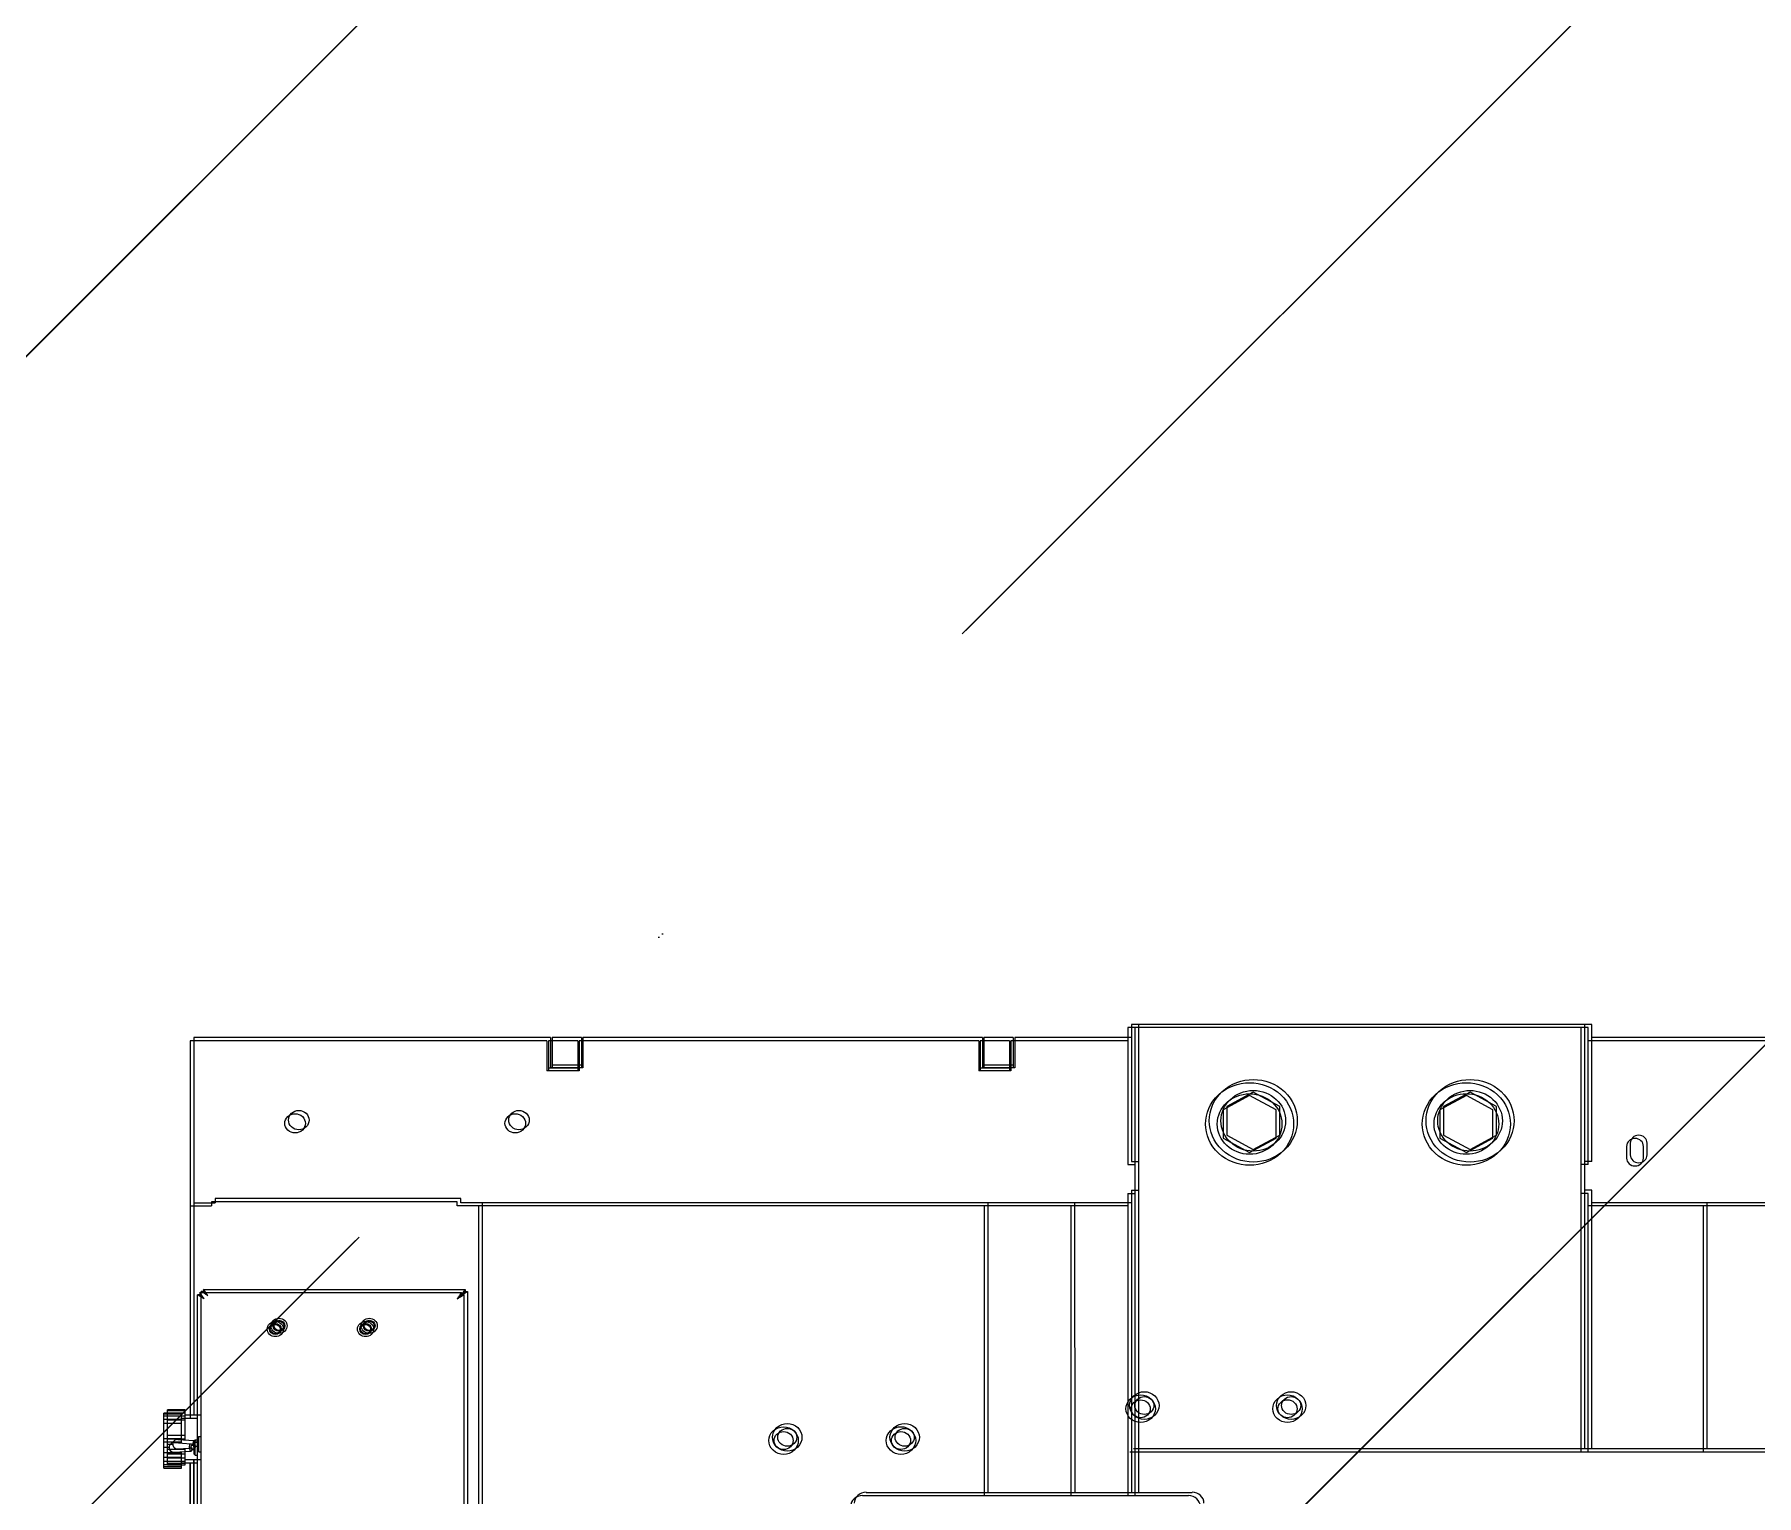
# Model space of a CAD drawing. Header units: inches. Extents: x 4821 to 127877, y 58012 to 433683.
# Drawn here: x 79897 to 81490, y 384363 to 385714 of the extents above; entities that cross this region are included whole.
import ezdxf

# ---------------------------------------------------------------- set-up
doc = ezdxf.new("R2010")
doc.units = ezdxf.units.IN
doc.header["$MEASUREMENT"] = 0
for name, color, linetype in [('A-FURN-FIXD', 10, 'Continuous'), ('A-WALL', 53, 'Continuous'), ('Cloums$0$A-COL-HAT', 8, 'Continuous'), ('EMG - ELEC - ID', 26, 'Continuous'), ('NECB-COLUM', 50, 'Continuous')]:
    doc.layers.add(name, color=color, linetype=linetype)

# ---------------------------------------------------------------- blocks, each defined once
blk = doc.blocks.new('COL BASEMT')
at = {"layer": 'Cloums$0$A-COL-HAT'}
h = blk.add_hatch(dxfattribs=at)
h.set_pattern_fill('ANSI31', color=256, scale=500)
h.set_pattern_definition([(45, (1452118.876, 42013.15), (-44.194174, 44.194174), [])])
h.paths.add_polyline_path([(1693546.9, 345626), (1693946.9, 345626), (1693950.9, 348875.9), (1693546.9, 348875.9)])
h.paths.add_polyline_path([(1688721.9, 335900.9), (1689121.5, 335900.9), (1689121.9, 337327), (1693949.2, 337327), (1693946.9, 345126), (1693546.9, 345126), (1693546.9, 337727), (1688721.9, 337727)])
h.paths.add_polyline_path([(1641271.9, 335200.9), (1640873.7, 335200.9), (1640871.9, 323973.1), (1689121.9, 323973.1), (1689121.4, 335200.9), (1688721.9, 335200.9), (1688721.9, 324373.1), (1641271.9, 324373.1)])
edge = h.paths.add_edge_path()
edge.add_line((1636446.9, 345126), (1636046.9, 345126))
edge.add_line((1636046.9, 345126), (1636049, 337698.9))
edge.add_arc((1626263.1, 338211), 9799.3, 305.31502, 357.00429, ccw=False)
edge.add_line((1631927.8, 330215), (1632171.5, 329896.4))
edge.add_arc((1626336.8, 338141.4), 10100.7, 305.28586, 355.37518)
edge.add_line((1636404.6, 337327), (1640874, 337327))
edge.add_line((1640874, 337327), (1640873.8, 335900.9))
edge.add_line((1640873.8, 335900.9), (1641271.9, 335900.9))
edge.add_line((1641271.9, 335900.9), (1641271.9, 337725.9))
edge.add_line((1641271.9, 337725.9), (1636446.9, 337725.9))
edge.add_line((1636446.9, 337725.9), (1636446.9, 345126))
h.paths.add_polyline_path([(1636046.9, 345626), (1636446.9, 345626), (1636446.9, 348875.9), (1636048.9, 348875.9)])
blk = doc.blocks.new('A$C0e128a0b')
at = {"layer": 'A-FURN-FIXD'}
for p, q in [((-90.3, 1282.8), (-90.3, 963)), ((90, 626.8), (90, 1233.7)), ((-211.5, 1152.2), (-211.5, 963)), ((-211.5, 1152.2), (-211.5, 963)), ((90, 1047.5), (-90.3, 1047.5)), ((-125.4, 1003.5), (-134, 1003.5)), ((-134, 991.1), (-125.4, 991.1)), ((-211.5, 963), (-221.1, 963)), ((-221.1, 963), (-221.1, 625.2)), ((-221.1, 963), (-221.1, 625.2)), ((-120.6, 963), (-221.1, 963)), ((-120.6, 963), (-120.6, 957.6)), ((-99.4, 963), (-99.4, 957.6)), ((90, 963), (-99.4, 963)), ((-221.1, 957.6), (90, 957.6)), ((-160.9, 893), (-171.4, 873.6)), ((-139.9, 893), (-160.9, 893)), ((-129.4, 873.6), (-139.9, 893)), ((-171.4, 873.6), (-160.9, 854.2)), ((-139.9, 854.2), (-129.4, 873.6)), ((-160.9, 854.2), (-139.9, 854.2)), ((-160.9, 734), (-171.4, 714.6)), ((-139.9, 734), (-160.9, 734)), ((-129.4, 714.6), (-139.9, 734)), ((-171.4, 714.6), (-160.9, 695.2)), ((-139.9, 695.2), (-129.4, 714.6)), ((-160.9, 695.2), (-139.9, 695.2)), ((122.2, 430.6), (122.2, 669.8)), ((122.2, 630.6), (-221.1, 630.6)), ((-221.1, 625.2), (-211.5, 625.2)), ((-221.1, 625.2), (-120.6, 625.2)), ((-211.5, 625.2), (-211.5, 539.6)), ((-211.5, 625.2), (-211.5, 539.6)), ((-120.6, 625.2), (-120.6, 630.6)), ((-99.4, 625.2), (-99.4, 630.6)), ((-99.4, 625.2), (122.2, 625.2)), ((-90.3, 625.2), (-90.3, 133.4)), ((-90.3, 583.6), (122.2, 583.6)), ((-211.5, 539.6), (-189.3, 539.6)), ((-211.5, 539.6), (-189.3, 539.6)), ((-211.5, 538.5), (-189.3, 538.5)), ((-211.5, 538.5), (-211.5, 517)), ((-211.5, 538.5), (-211.5, 517)), ((-211.5, 538.5), (-189.3, 538.5)), ((-191.3, 538.5), (-191.3, 517)), ((-191.3, 538.5), (-191.3, 517)), ((-189.3, 539.6), (-189.3, 515.9)), ((-189.3, 539.6), (-189.3, 515.9)), ((122.2, 520.2), (-90.3, 520.2)), ((-211.5, 517), (-189.3, 517)), ((-211.5, 517), (-189.3, 517)), ((-211.5, 515.9), (-189.3, 515.9)), ((-211.5, 515.9), (-211.5, 222.9)), ((-211.5, 515.9), (-211.5, 222.9)), ((-211.5, 515.9), (-189.3, 515.9)), ((-211.5, 222.9), (-189.3, 222.9)), ((-211.5, 222.9), (-189.3, 222.9)), ((-211.5, 221.8), (-189.3, 221.8)), ((-211.5, 221.8), (-211.5, 200.3)), ((-211.5, 221.8), (-211.5, 200.3)), ((-211.5, 221.8), (-189.3, 221.8)), ((-191.3, 221.8), (-191.3, 200.3)), ((-191.3, 221.8), (-191.3, 200.3)), ((-189.3, 222.9), (-189.3, 199.2)), ((-189.3, 222.9), (-189.3, 199.2)), ((-211.5, 200.3), (-189.3, 200.3)), ((-211.5, 200.3), (-189.3, 200.3)), ((-211.5, 199.2), (-189.3, 199.2)), ((-211.5, 199.2), (-211.5, -62.4)), ((-211.5, 199.2), (-211.5, -62.4)), ((-211.5, 199.2), (-189.3, 199.2)), ((-90.3, 149.1), (558.7, 149.1)), ((-90.3, 133.4), (-93.4, 133.4)), ((-93.4, 133.4), (-93.4, -46.7)), ((-26.7, -55.3), (-26.7, 136.6)), ((-26.7, 136.6), (-25.1, 136.6)), ((-25.1, 138.3), (1076.9, 138.3)), ((-25.1, 136.6), (-25.1, 138.3)), ((-93.4, -46.7), (-90.3, -46.7)), ((-90.3, -62.4), (-90.3, -46.7)), ((-211.5, -62.4), (65.4, -62.4)), ((-211.5, -62.4), (65.4, -62.4)), ((-26.7, -55.3), (-25.1, -55.3)), ((-25.1, -55.3), (-25.1, -57.1)), ((1076.9, -57.1), (-25.1, -57.1)), ((65.4, -68.7), (65.4, -57.1)), ((65.4, -68.7), (65.4, -62.4)), ((81.2, -58.8), (81.2, -57.1)), ((92.5, -58.8), (81.2, -58.8)), ((81.9, -59.5), (81.2, -58.8)), ((91.8, -59.5), (81.9, -59.5)), ((83.3, -74.1), (84.1, -61.9)), ((84.7, -61.3), (85.3, -61)), ((85.3, -61.2), (85.3, -59.5)), ((88.3, -61.2), (88.3, -59.5)), ((88.9, -61.3), (88.3, -61)), ((90.3, -74.1), (89.6, -61.9)), ((91.8, -59.5), (92.5, -58.8)), ((92.5, -58.8), (92.5, -57.1)), ((98.1, -68.7), (98.1, -57.1)), ((226.9, -62.4), (98.1, -62.4)), ((98.1, -68.7), (98.1, -62.4)), ((98.1, -62.4), (226.9, -62.4)), ((65.4, -68.7), (61.6, -68.7)), ((61.6, -68.7), (61.6, -81.8)), ((61.6, -68.7), (61.6, -81.8)), ((83.6, -68.7), (61.6, -68.7)), ((62.4, -68.7), (62.4, -81.8)), ((64, -68.7), (64, -81.8)), ((66.3, -68.7), (66.3, -81.8)), ((69.3, -68.7), (69.3, -81.8)), ((80.5, -68.7), (80.5, -81.8)), ((83.1, -68.7), (83.1, -81.8)), ((102.1, -68.7), (90, -68.7)), ((90.8, -68.7), (90.8, -81.8)), ((94.2, -68.7), (94.2, -81.8)), ((97.2, -68.7), (97.2, -81.8)), ((102.1, -68.7), (98.1, -68.7)), ((99.5, -68.7), (99.5, -81.8)), ((101.1, -68.7), (101.1, -81.8)), ((102.1, -81.8), (102.1, -68.7)), ((102.1, -81.8), (102.1, -68.7)), ((102.1, -81.8), (61.6, -81.8)), ((102.1, -81.8), (61.6, -81.8)), ((87, -77.9), (87, -81.8))]:
    blk.add_line(p, q, dxfattribs=at)
for centre, major_axis, start_param, end_param in [((-134, 997.3), (0, -6.19), 3.141593, 6.283185), ((-125.4, 997.3), (0, 6.19), 3.141593, 6.283185), ((-150.4, 873.6), (0, 32.3), 3.926991, 10.210176), ((-150.4, 873.6), (0, 23.7), -0.785398, 5.497787), ((-150.4, 714.6), (0, 32.3), 3.926991, 10.210176), ((58.5, 742.4), (0, -10.8), 0.785398, 7.068583), ((58.5, 742.4), (0, 7), 3.926991, 10.210176), ((-150.4, 714.6), (0, -23.7), 2.356194490169602, 8.639379797349187), ((130.2, 669.8), (0, -8.61), 3.141593, 4.712389), ((58.5, 634.7), (0, -10.8), 0.785398, 7.068583), ((58.5, 634.7), (0, 7), 3.926991, 10.210176), ((81.8, 458.9), (0, 10.8), 3.926991, 10.210176), ((81.8, 458.9), (0, 7), 3.926991, 10.210176), ((130.2, 430.6), (0, 8.61), 1.570796, 3.141593), ((81.8, 372.8), (0, 10.8), 3.926991, 10.210176), ((81.8, 372.8), (0, 7), 3.926991, 10.210176), ((-150.9, 176), (0, -7.54), 0.785398, 7.068583), ((0, 66.2), (0, -5.92), 0.785398, 7.068583), ((0, 66.2), (0, -4.31), 2.356194490064582, 8.639379797244167), ((0, 66.2), (0, -3.66), 2.356194490116064, 8.639379797295648), ((-150.9, 14.5), (0, -7.54), 0.785398, 7.068583), ((0, 0), (0, -5.92), 0.785398, 7.068583), ((0, 0), (0, 4.31), -0.785398, 5.497787), ((0, 0), (0, -3.66), 2.356194490125187, 8.639379797304771)]:
    blk.add_ellipse(centre, major_axis=major_axis, ratio=0.9375, start_param=start_param, end_param=end_param, dxfattribs=at)
for points in [[(-25.6, 135.8), (-26, 136.1), (-26.4, 136.3), (-26.8, 136.6)], [(-24.9, 138), (-25, 138.1), (-25, 138.3), (-25.1, 138.4)], [(-24, 134.8), (-24.4, 135), (-24.8, 135.3), (-25.1, 135.5)], [(-24.4, 137.1), (-24.6, 137.4), (-24.7, 137.7), (-24.9, 138)], [(-23.4, 135.4), (-23.6, 135.8), (-23.9, 136.2), (-24.1, 136.6)], [(-22.1, 133.4), (-22.7, 133.9), (-23.4, 134.3), (-24, 134.8)], [(-22.1, 133.4), (-22.5, 134.1), (-23, 134.8), (-23.4, 135.4)], [(-25.6, -54.6), (-26, -54.8), (-26.4, -55.1), (-26.8, -55.3)], [(-24, -53.5), (-24.4, -53.7), (-24.8, -54), (-25.1, -54.2)], [(-24.4, -55.9), (-24.6, -56.3), (-24.9, -56.7), (-25.1, -57.1)], [(-23.4, -54.2), (-23.6, -54.6), (-23.9, -54.9), (-24.1, -55.3)], [(-22.1, -52.1), (-22.7, -52.6), (-23.4, -53), (-24, -53.5)], [(-22.1, -52.1), (-22.5, -52.8), (-23, -53.5), (-23.4, -54.2)]]:
    blk.add_open_spline(points, degree=3, dxfattribs=at)
for points, knots in [([(-25.1, 135.5), (-25.3, 135.6), (-25.4, 135.7), (-25.6, 135.8), (-25.6, 135.8)], [0, 0, 0, 0, 0.4820936, 0.5703884, 0.5703884, 0.5703884, 0.5703884]), ([(-22.1, 133.4), (-22.4, 133.7), (-23, 134.4), (-23.9, 135.2), (-24.5, 136), (-24.9, 136.3), (-25.1, 136.6), (-25.1, 136.6)], [0, 0, 0, 0, 1.370793, 2.531046, 3.439143, 4.032383, 4.242641, 4.242641, 4.242641, 4.242641]), ([(-22.1, 133.4), (-22.4, 133.7), (-23, 134.4), (-23.8, 135.3), (-24.5, 135.9), (-24.8, 136.4), (-25.1, 136.5), (-25.1, 136.6)], [0, 0, 0, 0, 1.370793, 2.531046, 3.439143, 4.032383, 4.242641, 4.242641, 4.242641, 4.242641]), ([(-24.1, 136.6), (-24.2, 136.8), (-24.3, 136.9), (-24.4, 137.1), (-24.4, 137.1)], [0, 0, 0, 0, 0.4820936, 0.5703884, 0.5703884, 0.5703884, 0.5703884]), ([(-25.1, -54.2), (-25.3, -54.3), (-25.4, -54.4), (-25.6, -54.5), (-25.6, -54.6)], [0, 0, 0, 0, 0.4820936, 0.5703884, 0.5703884, 0.5703884, 0.5703884]), ([(-22.1, -52.1), (-22.4, -52.5), (-23, -53.1), (-23.8, -54), (-24.5, -54.6), (-24.8, -55.1), (-25.1, -55.3), (-25.1, -55.3)], [0, 0, 0, 0, 1.370793, 2.531046, 3.439143, 4.032383, 4.242641, 4.242641, 4.242641, 4.242641]), ([(-22.1, -52.1), (-22.4, -52.5), (-23, -53.1), (-23.9, -54), (-24.5, -54.7), (-24.9, -55), (-25.1, -55.3), (-25.1, -55.3)], [0, 0, 0, 0, 1.370793, 2.531046, 3.439143, 4.032383, 4.242641, 4.242641, 4.242641, 4.242641]), ([(-24.1, -55.3), (-24.2, -55.5), (-24.3, -55.7), (-24.4, -55.8), (-24.4, -55.9)], [0, 0, 0, 0, 0.4820936, 0.5703884, 0.5703884, 0.5703884, 0.5703884]), ([(84.1, -61.9), (84.1, -61.8), (84.1, -61.7), (84.2, -61.5), (84.5, -61.3), (84.6, -61.3), (84.7, -61.3)], [0, 0, 0, 0, 0.0925166, 0.3618105, 0.7267367, 0.8669038, 0.8669038, 0.8669038, 0.8669038]), ([(86.8, -62.9), (86.6, -62.9), (86.2, -62.9), (85.5, -62.8), (85, -62.7), (84.6, -62.5), (84.2, -62.3), (84.1, -62.1), (84.1, -61.9), (84.1, -61.9)], [0, 0, 0, 0, 0.653657, 1.27395, 1.830267, 2.297912, 2.662838, 2.932132, 3.067246, 3.067246, 3.067246, 3.067246]), ([(86.8, -61.7), (86.7, -61.7), (86.4, -61.7), (86.1, -61.7), (85.8, -61.6), (85.5, -61.5), (85.3, -61.3), (85.3, -61.2), (85.3, -61.2)], [0, 0, 0, 0, 0.388622, 0.754006, 1.075186, 1.336172, 1.530504, 1.672784, 1.672784, 1.672784, 1.672784]), ([(86.8, -61.7), (86.9, -61.7), (87.2, -61.7), (87.6, -61.7), (87.9, -61.6), (88.1, -61.5), (88.3, -61.3), (88.3, -61.2), (88.3, -61.2)], [0, 0, 0, 0, 0.388622, 0.754006, 1.075186, 1.336172, 1.530504, 1.672784, 1.672784, 1.672784, 1.672784]), ([(86.8, -62.9), (87, -62.9), (87.5, -62.9), (88.1, -62.8), (88.6, -62.7), (89.1, -62.5), (89.4, -62.3), (89.5, -62.1), (89.6, -61.9), (89.6, -61.9)], [0, 0, 0, 0, 0.653657, 1.27395, 1.830267, 2.297912, 2.662838, 2.932132, 3.067246, 3.067246, 3.067246, 3.067246]), ([(89.6, -61.9), (89.6, -61.8), (89.5, -61.7), (89.4, -61.5), (89.1, -61.3), (89, -61.3), (88.9, -61.3)], [0, 0, 0, 0, 0.0925166, 0.3618105, 0.7267367, 0.8669038, 0.8669038, 0.8669038, 0.8669038]), ([(83.3, -74.1), (83.3, -74.4), (83.3, -74.9), (83.5, -75.7), (83.9, -76.4), (84.4, -77), (84.9, -77.4), (85.4, -77.6), (85.9, -77.8), (86.3, -77.9), (86.7, -77.9), (86.8, -77.9)], [0, 0, 0, 0, 0.749316, 1.52446, 2.304252, 3.02665, 3.651248, 4.20061, 4.678919, 5.136455, 5.605388, 5.605388, 5.605388, 5.605388]), ([(86.8, -77.9), (87, -77.9), (87.3, -77.9), (87.7, -77.8), (88.1, -77.7), (88.5, -77.5), (89, -77.2), (89.5, -76.8), (89.9, -76.2), (90.2, -75.6), (90.3, -74.8), (90.4, -74.3), (90.3, -74.1)], [0, 0, 0, 0, 0.448083, 0.87106, 1.292073, 1.752893, 2.2778, 2.88309, 3.535983, 4.211149, 4.899391, 5.607205, 5.607205, 5.607205, 5.607205])]:
    blk.add_open_spline(points, degree=3, knots=knots, dxfattribs=at)

msp = doc.modelspace()

# ---------------------------------------------------------------- hatches: boundary and pattern name
at = {"layer": 'A-WALL'}
h = msp.add_hatch(dxfattribs=at)
h.set_pattern_fill('ANSI36', color=3, scale=250)
h.set_pattern_definition([(45, (-1206228.7, -363008.7), (420.9495, 1543.4815), [1984.375, -396.875, 0, -396.875])])
h.paths.add_polyline_path([(86318.1, 396057.4), (78770.3, 396057.4), (78770.3, 379507.4), (86318.1, 379507.4)])
h.paths.add_polyline_path([(35923.5, 396107.4), (28820.3, 396107.4), (28820.3, 387307.4), (35923.5, 387307.4)])
h = msp.add_hatch(dxfattribs=at)
h.set_pattern_fill('ANSI36', color=3, scale=250)
h.set_pattern_definition([(45, (-1206225.3, -363005.7), (420.9495, 1543.4815), [1984.375, -396.875, 0, -396.875])])
h.paths.add_polyline_path([(86321.5, 396060.4), (78773.7, 396060.4), (78773.7, 379510.4), (86321.5, 379510.4)])
h.paths.add_polyline_path([(35926.9, 396110.4), (28823.7, 396110.4), (28823.7, 387310.4), (35926.9, 387310.4)])

# ---------------------------------------------------------------- block references
at = {"layer": 'EMG - ELEC - ID', "xscale": 1.260932877019967, "yscale": 1.260932877019967, "zscale": 1.260932877019967, "rotation": 270.0008681710996}
for p in [(80120, 384516.8), (80123.4, 384519.8)]:
    msp.add_blockref('A$C0e128a0b', p, dxfattribs=at)
at = {"layer": 'NECB-COLUM'}
for p in [(-1607626.5, 42181.5), (-1607623.1, 42184.4)]:
    msp.add_blockref('COL BASEMT', p, dxfattribs=at)

doc.saveas('drawing.dxf')
